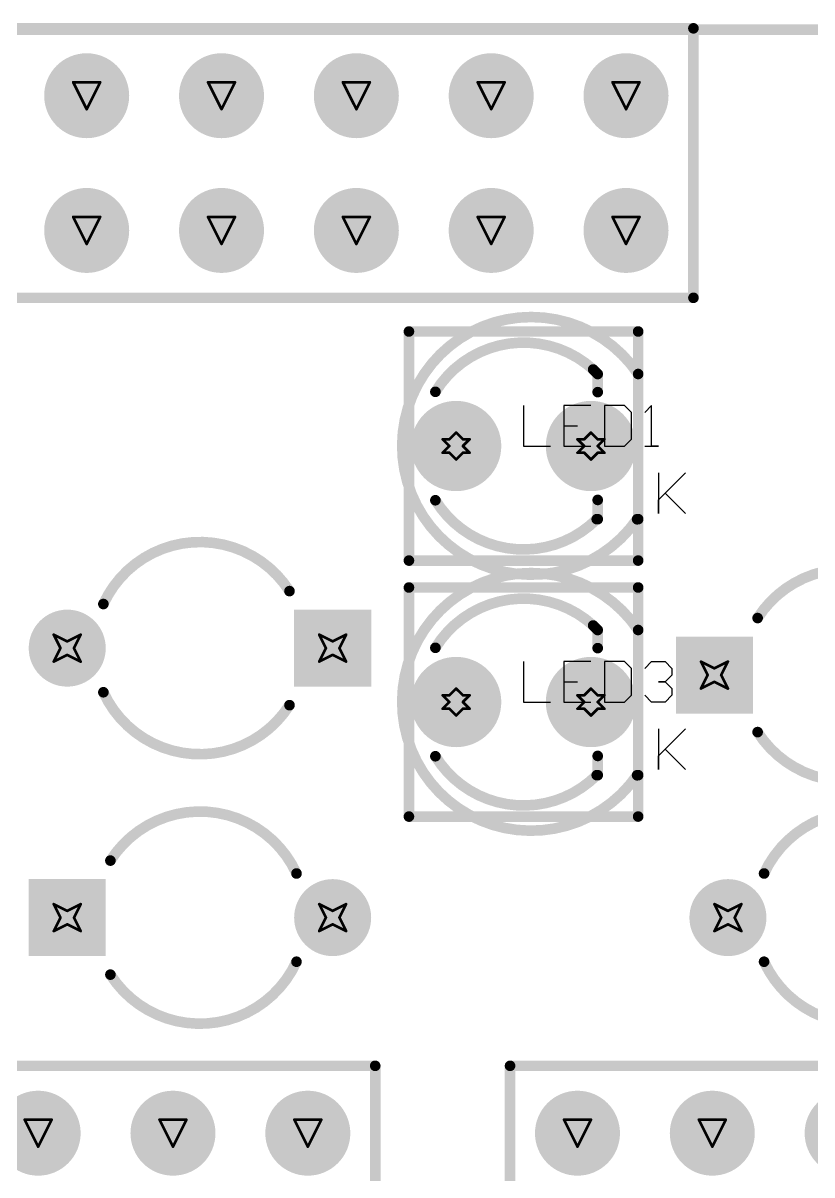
# Model space of a CAD drawing. Header units: millimetres. Extents: x 3.26 to 13.14, y 5.38 to 10.83.
# Drawn here: x 5.899 to 6.484, y 8.969 to 9.824 of the extents above; entities that cross this region are included whole.
import ezdxf

# ---------------------------------------------------------------- set-up
doc = ezdxf.new("R2010")
doc.units = ezdxf.units.MM
doc.header["$MEASUREMENT"] = 0
for name, color, linetype in [('BottomLayer', 5, 'Continuous'), ('BottomSolder', 6, 'Continuous'), ('DrillDrawing', 1, 'Continuous'), ('KeepOutLayer', 6, 'Continuous'), ('Mechanical13', 56, 'Continuous'), ('Mechanical15', 56, 'Continuous'), ('MultiLayer', 9, 'Continuous'), ('PadHoleLayer', 156, 'Continuous'), ('TopLayer', 1, 'Continuous'), ('TopOverlay', 2, 'Continuous'), ('TopSolder', 216, 'Continuous')]:
    doc.layers.add(name, color=color, linetype=linetype)

# ---------------------------------------------------------------- blocks, each defined once
blk = doc.blocks.new('HDR2X13_CEN_24')
at = {"layer": 'BottomLayer', "const_width": 0.02953}
for points in [[(0.78524, 0.1, 1), (0.81476, 0.1, 1)], [(0.88524, 0.1, 1), (0.91476, 0.1, 1)], [(0.98524, 0.1, 1), (1.01476, 0.1, 1)], [(1.08524, 0.1, 1), (1.11476, 0.1, 1)], [(1.18524, 0.1, 1), (1.21476, 0.1, 1)], [(0.78524, 0, 1), (0.81476, 0, 1)], [(0.88524, 0, 1), (0.91476, 0, 1)], [(0.98524, 0, 1), (1.01476, 0, 1)], [(1.08524, 0, 1), (1.11476, 0, 1)], [(1.18524, 0, 1), (1.21476, 0, 1)]]:
    blk.add_lwpolyline(points, format="xyb", close=True, dxfattribs=at)
at = {"layer": 'BottomSolder', "const_width": 0.03153}
for points in [[(0.78424, 0.1, 1), (0.81576, 0.1, 1)], [(0.88424, 0.1, 1), (0.91576, 0.1, 1)], [(0.98424, 0.1, 1), (1.01576, 0.1, 1)], [(1.08424, 0.1, 1), (1.11576, 0.1, 1)], [(1.18424, 0.1, 1), (1.21576, 0.1, 1)], [(0.78424, 0, 1), (0.81576, 0, 1)], [(0.88424, 0, 1), (0.91576, 0, 1)], [(0.98424, 0, 1), (1.01576, 0, 1)], [(1.08424, 0, 1), (1.11576, 0, 1)], [(1.18424, 0, 1), (1.21576, 0, 1)]]:
    blk.add_lwpolyline(points, format="xyb", close=True, dxfattribs=at)
at = {"layer": 'MultiLayer', "const_width": 0.02953}
for points in [[(0.78524, 0.1, 1), (0.81476, 0.1, 1)], [(0.88524, 0.1, 1), (0.91476, 0.1, 1)], [(0.98524, 0.1, 1), (1.01476, 0.1, 1)], [(1.08524, 0.1, 1), (1.11476, 0.1, 1)], [(1.18524, 0.1, 1), (1.21476, 0.1, 1)], [(0.78524, 0, 1), (0.81476, 0, 1)], [(0.88524, 0, 1), (0.91476, 0, 1)], [(0.98524, 0, 1), (1.01476, 0, 1)], [(1.08524, 0, 1), (1.11476, 0, 1)], [(1.18524, 0, 1), (1.21476, 0, 1)]]:
    blk.add_lwpolyline(points, format="xyb", close=True, dxfattribs=at)
at = {"layer": 'PadHoleLayer', "const_width": 0.01772}
for points in [[(0.79114, 0.1, 1), (0.80886, 0.1, 1)], [(0.89114, 0.1, 1), (0.90886, 0.1, 1)], [(0.99114, 0.1, 1), (1.00886, 0.1, 1)], [(1.09114, 0.1, 1), (1.10886, 0.1, 1)], [(1.19114, 0.1, 1), (1.20886, 0.1, 1)], [(0.79114, 0, 1), (0.80886, 0, 1)], [(0.89114, 0, 1), (0.90886, 0, 1)], [(0.99114, 0, 1), (1.00886, 0, 1)], [(1.09114, 0, 1), (1.10886, 0, 1)], [(1.19114, 0, 1), (1.20886, 0, 1)]]:
    blk.add_lwpolyline(points, format="xyb", close=True, dxfattribs=at)
at = {"layer": 'TopLayer', "const_width": 0.02953}
for points in [[(0.78524, 0.1, 1), (0.81476, 0.1, 1)], [(0.88524, 0.1, 1), (0.91476, 0.1, 1)], [(0.98524, 0.1, 1), (1.01476, 0.1, 1)], [(1.08524, 0.1, 1), (1.11476, 0.1, 1)], [(1.18524, 0.1, 1), (1.21476, 0.1, 1)], [(0.78524, 0, 1), (0.81476, 0, 1)], [(0.88524, 0, 1), (0.91476, 0, 1)], [(0.98524, 0, 1), (1.01476, 0, 1)], [(1.08524, 0, 1), (1.11476, 0, 1)], [(1.18524, 0, 1), (1.21476, 0, 1)]]:
    blk.add_lwpolyline(points, format="xyb", close=True, dxfattribs=at)
at = {"layer": 'TopOverlay', "const_width": 0.00787}
for points in [[(-0.04167, 0.15), (1.25, 0.15)], [(1.25, -0.05), (1.25, 0.15)], [(-0.04167, -0.05), (1.25, -0.05)]]:
    blk.add_lwpolyline(points, dxfattribs=at)
at = {"layer": 'TopOverlay', "const_width": 0.00394}
for points in [[(1.24803, 0.15, 1), (1.25197, 0.15, 1)], [(1.24803, 0.15, 1), (1.25197, 0.15, 1)], [(1.24803, -0.05, 1), (1.25197, -0.05, 1)], [(1.24803, -0.05, 1), (1.25197, -0.05, 1)]]:
    blk.add_lwpolyline(points, format="xyb", close=True, dxfattribs=at)
at = {"layer": 'TopSolder', "const_width": 0.03153}
for points in [[(0.78424, 0.1, 1), (0.81576, 0.1, 1)], [(0.88424, 0.1, 1), (0.91576, 0.1, 1)], [(0.98424, 0.1, 1), (1.01576, 0.1, 1)], [(1.08424, 0.1, 1), (1.11576, 0.1, 1)], [(1.18424, 0.1, 1), (1.21576, 0.1, 1)], [(0.78424, 0, 1), (0.81576, 0, 1)], [(0.88424, 0, 1), (0.91576, 0, 1)], [(0.98424, 0, 1), (1.01576, 0, 1)], [(1.08424, 0, 1), (1.11576, 0, 1)], [(1.18424, 0, 1), (1.21576, 0, 1)]]:
    blk.add_lwpolyline(points, format="xyb", close=True, dxfattribs=at)
blk = doc.blocks.new('HDR1X8_27')
at = {"layer": 'BottomLayer', "const_width": 0.02953}
for points in [[(0.48524, 0, 1), (0.51476, 0, 1)], [(0.58524, 0, 1), (0.61476, 0, 1)], [(0.68524, 0, 1), (0.71476, 0, 1)]]:
    blk.add_lwpolyline(points, format="xyb", close=True, dxfattribs=at)
at = {"layer": 'BottomSolder', "const_width": 0.03153}
for points in [[(0.48424, 0, 1), (0.51576, 0, 1)], [(0.58424, 0, 1), (0.61576, 0, 1)], [(0.68424, 0, 1), (0.71576, 0, 1)]]:
    blk.add_lwpolyline(points, format="xyb", close=True, dxfattribs=at)
at = {"layer": 'MultiLayer', "const_width": 0.02953}
for points in [[(0.48524, 0, 1), (0.51476, 0, 1)], [(0.58524, 0, 1), (0.61476, 0, 1)], [(0.68524, 0, 1), (0.71476, 0, 1)]]:
    blk.add_lwpolyline(points, format="xyb", close=True, dxfattribs=at)
at = {"layer": 'PadHoleLayer', "const_width": 0.01772}
for points in [[(0.59114, 0, 1), (0.60886, 0, 1)], [(0.69114, 0, 1), (0.70886, 0, 1)]]:
    blk.add_lwpolyline(points, format="xyb", close=True, dxfattribs=at)
at = {"layer": 'TopLayer', "const_width": 0.02953}
for points in [[(0.48524, 0, 1), (0.51476, 0, 1)], [(0.58524, 0, 1), (0.61476, 0, 1)], [(0.68524, 0, 1), (0.71476, 0, 1)]]:
    blk.add_lwpolyline(points, format="xyb", close=True, dxfattribs=at)
at = {"layer": 'TopOverlay', "const_width": 0.00787}
for points in [[(0.75, 0.05), (0.75, -0.05)], [(0.75, -0.05), (-0.05, -0.05)]]:
    blk.add_lwpolyline(points, dxfattribs=at)
at = {"layer": 'TopOverlay', "const_width": 0.00394}
blk.add_lwpolyline([(0.74803, -0.05, 1), (0.75197, -0.05, 1)], format="xyb", close=True, dxfattribs=at)
blk.add_lwpolyline([(0.74803, -0.05, 1), (0.75197, -0.05, 1)], format="xyb", close=True, dxfattribs=at)
at = {"layer": 'TopSolder', "const_width": 0.03153}
for points in [[(0.48424, 0, 1), (0.51576, 0, 1)], [(0.58424, 0, 1), (0.61576, 0, 1)], [(0.68424, 0, 1), (0.71576, 0, 1)]]:
    blk.add_lwpolyline(points, format="xyb", close=True, dxfattribs=at)
blk = doc.blocks.new('HDR1X8_29')
at = {"layer": 'BottomLayer', "const_width": 0.02953}
for points in [[(0.48524, 0, 1), (0.51476, 0, 1)], [(0.58524, 0, 1), (0.61476, 0, 1)], [(0.68524, 0, 1), (0.71476, 0, 1)]]:
    blk.add_lwpolyline(points, format="xyb", close=True, dxfattribs=at)
at = {"layer": 'BottomSolder', "const_width": 0.03153}
for points in [[(0.48424, 0, 1), (0.51576, 0, 1)], [(0.58424, 0, 1), (0.61576, 0, 1)], [(0.68424, 0, 1), (0.71576, 0, 1)]]:
    blk.add_lwpolyline(points, format="xyb", close=True, dxfattribs=at)
at = {"layer": 'MultiLayer', "const_width": 0.02953}
for points in [[(0.48524, 0, 1), (0.51476, 0, 1)], [(0.58524, 0, 1), (0.61476, 0, 1)], [(0.68524, 0, 1), (0.71476, 0, 1)]]:
    blk.add_lwpolyline(points, format="xyb", close=True, dxfattribs=at)
at = {"layer": 'PadHoleLayer', "const_width": 0.01772}
for points in [[(0.49114, 0, 1), (0.50886, 0, 1)], [(0.59114, 0, 1), (0.60886, 0, 1)], [(0.69114, 0, 1), (0.70886, 0, 1)]]:
    blk.add_lwpolyline(points, format="xyb", close=True, dxfattribs=at)
at = {"layer": 'TopLayer', "const_width": 0.02953}
for points in [[(0.48524, 0, 1), (0.51476, 0, 1)], [(0.58524, 0, 1), (0.61476, 0, 1)], [(0.68524, 0, 1), (0.71476, 0, 1)]]:
    blk.add_lwpolyline(points, format="xyb", close=True, dxfattribs=at)
at = {"layer": 'TopOverlay', "const_width": 0.00787}
for points in [[(-0.05, 0.05), (0.75, 0.05)], [(0.75, -0.05), (0.75, 0.05)]]:
    blk.add_lwpolyline(points, dxfattribs=at)
at = {"layer": 'TopOverlay', "const_width": 0.00394}
blk.add_lwpolyline([(0.74803, 0.05, 1), (0.75197, 0.05, 1)], format="xyb", close=True, dxfattribs=at)
blk.add_lwpolyline([(0.74803, 0.05, 1), (0.75197, 0.05, 1)], format="xyb", close=True, dxfattribs=at)
at = {"layer": 'TopSolder', "const_width": 0.03153}
for points in [[(0.48424, 0, 1), (0.51576, 0, 1)], [(0.58424, 0, 1), (0.61576, 0, 1)], [(0.68424, 0, 1), (0.71576, 0, 1)]]:
    blk.add_lwpolyline(points, format="xyb", close=True, dxfattribs=at)
blk = doc.blocks.new('T____3___44')
at = {"layer": 'BottomLayer', "const_width": 0.0315}
for points in [[(-0.06575, 0, 1), (-0.03425, 0, 1)], [(0.03425, 0, 1), (0.06575, 0, 1)]]:
    blk.add_lwpolyline(points, format="xyb", close=True, dxfattribs=at)
at = {"layer": 'BottomSolder', "const_width": 0.0335}
for points in [[(-0.06675, 0, 1), (-0.03325, 0, 1)], [(0.03325, 0, 1), (0.06675, 0, 1)]]:
    blk.add_lwpolyline(points, format="xyb", close=True, dxfattribs=at)
at = {"layer": 'Mechanical13', "const_width": 0.00787}
for points in [[(-0.085, -0.085), (-0.085, 0.085)], [(-0.085, 0.085), (0.085, 0.085)], [(0.085, -0.085), (0.085, 0.085)], [(-0.085, -0.085), (0.085, -0.085)]]:
    blk.add_lwpolyline(points, dxfattribs=at)
at = {"layer": 'Mechanical13', "const_width": 0.00394}
for points in [[(-0.08697, 0.085, 1), (-0.08303, 0.085, 1)], [(-0.08697, 0.085, 1), (-0.08303, 0.085, 1)], [(0.08303, 0.085, 1), (0.08697, 0.085, 1)], [(0.08303, 0.085, 1), (0.08697, 0.085, 1)], [(-0.08697, -0.085, 1), (-0.08303, -0.085, 1)], [(-0.08697, -0.085, 1), (-0.08303, -0.085, 1)], [(0.08303, -0.085, 1), (0.08697, -0.085, 1)], [(0.08303, -0.085, 1), (0.08697, -0.085, 1)]]:
    blk.add_lwpolyline(points, format="xyb", close=True, dxfattribs=at)
at = {"layer": 'Mechanical15'}
for p, q in [((0, 0.02999), (0, 0)), ((0.04998, 0.02999), (0.02999, 0.02999)), ((0.02999, 0.02999), (0.02999, 0)), ((0.05998, 0.02999), (0.05998, 0)), ((0.07498, 0.02999), (0.05998, 0.02999)), ((0.07997, 0.02499), (0.07498, 0.02999)), ((0.08997, 0.02499), (0.09497, 0.02999)), ((0.09497, 0.02999), (0.10497, 0.02999)), ((0.10497, 0.02999), (0.10996, 0.02499)), ((0.07997, 0.005), (0.07997, 0.02499)), ((0.10996, 0.01999), (0.10497, 0.015)), ((0.10996, 0.02499), (0.10996, 0.01999)), ((0.02999, 0.015), (0.03999, 0.015)), ((0.10497, 0.015), (0.09997, 0.015)), ((0.09997, 0.015), (0.10497, 0.015)), ((0.10497, 0.015), (0.10996, 0.01)), ((0.10996, 0.01), (0.10996, 0.005)), ((0, 0), (0.01999, 0)), ((0.02999, 0), (0.04998, 0)), ((0.05998, 0), (0.07498, 0)), ((0.07498, 0), (0.07997, 0.005)), ((0.09497, 0), (0.08997, 0.005)), ((0.10497, 0), (0.09497, 0)), ((0.10996, 0.005), (0.10497, 0)), ((0.1, -0.02001), (0.1, -0.05)), ((0.1, -0.04), (0.11999, -0.02001)), ((0.11999, -0.02001), (0.105, -0.035)), ((0.1, -0.05), (0.1, -0.04)), ((0.105, -0.035), (0.11999, -0.05))]:
    blk.add_line(p, q, dxfattribs=at)
at = {"layer": 'Mechanical15', "const_width": 0.00787}
blk.add_lwpolyline([(0.08423, -0.05434, -3.239871), (0.085, 0.05345)], format="xyb", dxfattribs=at)
blk.add_lwpolyline([(0.085, -0.05429), (0.085, 0.05345)], dxfattribs=at)
at = {"layer": 'Mechanical15', "const_width": 0.00394}
for points in [[(0.08303, 0.05345, 1), (0.08697, 0.05345, 1)], [(0.08303, 0.05345, 1), (0.08697, 0.05345, 1)], [(0.08226, -0.05434, 1), (0.0862, -0.05434, 1)], [(0.08303, -0.05429, 1), (0.08697, -0.05429, 1)]]:
    blk.add_lwpolyline(points, format="xyb", close=True, dxfattribs=at)
at = {"layer": 'MultiLayer', "const_width": 0.0315}
for points in [[(-0.06575, 0, 1), (-0.03425, 0, 1)], [(0.03425, 0, 1), (0.06575, 0, 1)]]:
    blk.add_lwpolyline(points, format="xyb", close=True, dxfattribs=at)
at = {"layer": 'PadHoleLayer', "const_width": 0.01969}
for points in [[(-0.05984, 0, 1), (-0.04016, 0, 1)], [(0.04016, 0, 1), (0.05984, 0, 1)]]:
    blk.add_lwpolyline(points, format="xyb", close=True, dxfattribs=at)
at = {"layer": 'TopLayer', "const_width": 0.0315}
for points in [[(-0.06575, 0, 1), (-0.03425, 0, 1)], [(0.03425, 0, 1), (0.06575, 0, 1)]]:
    blk.add_lwpolyline(points, format="xyb", close=True, dxfattribs=at)
at = {"layer": 'TopOverlay'}
for p, q in [((0.1, -0.02001), (0.1, -0.05)), ((0.1, -0.04), (0.11999, -0.02001)), ((0.11999, -0.02001), (0.105, -0.035)), ((0.1, -0.05), (0.1, -0.04)), ((0.105, -0.035), (0.11999, -0.05))]:
    blk.add_line(p, q, dxfattribs=at)
at = {"layer": 'TopOverlay', "const_width": 0.00787}
for points in [[(-0.06538, 0.04024, -0.469851), (0.05164, 0.05681)], [(0.05429, -0.05429, -0.484456), (-0.06538, -0.04024)]]:
    blk.add_lwpolyline(points, format="xyb", dxfattribs=at)
for points in [[(0.05164, 0.05681), (0.055, 0.05345)], [(0.055, 0.04), (0.055, 0.05345)], [(0.055, -0.05429), (0.055, -0.04)]]:
    blk.add_lwpolyline(points, dxfattribs=at)
at = {"layer": 'TopOverlay', "const_width": 0.00394}
for points in [[(0.04967, 0.05681, 1), (0.05361, 0.05681, 1)], [(0.04967, 0.05681, 1), (0.05361, 0.05681, 1)], [(0.05303, 0.05345, 1), (0.05697, 0.05345, 1)], [(0.05303, 0.05345, 1), (0.05697, 0.05345, 1)], [(-0.06735, 0.04024, 1), (-0.06341, 0.04024, 1)], [(0.05303, 0.04, 1), (0.05697, 0.04, 1)], [(-0.06735, -0.04024, 1), (-0.06341, -0.04024, 1)], [(0.05303, -0.04, 1), (0.05697, -0.04, 1)], [(0.05232, -0.05429, 1), (0.05625, -0.05429, 1)], [(0.05303, -0.05429, 1), (0.05697, -0.05429, 1)]]:
    blk.add_lwpolyline(points, format="xyb", close=True, dxfattribs=at)
at = {"layer": 'TopSolder', "const_width": 0.0335}
for points in [[(-0.06675, 0, 1), (-0.03325, 0, 1)], [(0.03325, 0, 1), (0.06675, 0, 1)]]:
    blk.add_lwpolyline(points, format="xyb", close=True, dxfattribs=at)
blk = doc.blocks.new('T____3___46')
at = {"layer": 'BottomLayer', "const_width": 0.0315}
for points in [[(-0.06575, 0, 1), (-0.03425, 0, 1)], [(0.03425, 0, 1), (0.06575, 0, 1)]]:
    blk.add_lwpolyline(points, format="xyb", close=True, dxfattribs=at)
at = {"layer": 'BottomSolder', "const_width": 0.0335}
for points in [[(-0.06675, 0, 1), (-0.03325, 0, 1)], [(0.03325, 0, 1), (0.06675, 0, 1)]]:
    blk.add_lwpolyline(points, format="xyb", close=True, dxfattribs=at)
at = {"layer": 'Mechanical13', "const_width": 0.00787}
for points in [[(-0.085, -0.085), (-0.085, 0.085)], [(-0.085, 0.085), (0.085, 0.085)], [(0.085, -0.085), (0.085, 0.085)], [(-0.085, -0.085), (0.085, -0.085)]]:
    blk.add_lwpolyline(points, dxfattribs=at)
at = {"layer": 'Mechanical13', "const_width": 0.00394}
for points in [[(-0.08697, 0.085, 1), (-0.08303, 0.085, 1)], [(-0.08697, 0.085, 1), (-0.08303, 0.085, 1)], [(0.08303, 0.085, 1), (0.08697, 0.085, 1)], [(0.08303, 0.085, 1), (0.08697, 0.085, 1)], [(-0.08697, -0.085, 1), (-0.08303, -0.085, 1)], [(-0.08697, -0.085, 1), (-0.08303, -0.085, 1)], [(0.08303, -0.085, 1), (0.08697, -0.085, 1)], [(0.08303, -0.085, 1), (0.08697, -0.085, 1)]]:
    blk.add_lwpolyline(points, format="xyb", close=True, dxfattribs=at)
at = {"layer": 'Mechanical15'}
for p, q in [((0, 0.02999), (0, 0)), ((0.04998, 0.02999), (0.02999, 0.02999)), ((0.02999, 0.02999), (0.02999, 0)), ((0.05998, 0.02999), (0.05998, 0)), ((0.07498, 0.02999), (0.05998, 0.02999)), ((0.07997, 0.02499), (0.07498, 0.02999)), ((0.09497, 0.02999), (0.08997, 0.02499)), ((0.09497, 0), (0.09497, 0.02999)), ((0.07997, 0.005), (0.07997, 0.02499)), ((0.02999, 0.015), (0.03999, 0.015)), ((0, 0), (0.01999, 0)), ((0.02999, 0), (0.04998, 0)), ((0.05998, 0), (0.07498, 0)), ((0.07498, 0), (0.07997, 0.005)), ((0.08997, 0), (0.09997, 0)), ((0.09997, 0), (0.09497, 0)), ((0.1, -0.02001), (0.1, -0.05)), ((0.1, -0.04), (0.11999, -0.02001)), ((0.11999, -0.02001), (0.105, -0.035)), ((0.1, -0.05), (0.1, -0.04)), ((0.105, -0.035), (0.11999, -0.05))]:
    blk.add_line(p, q, dxfattribs=at)
at = {"layer": 'Mechanical15', "const_width": 0.00787}
blk.add_lwpolyline([(0.08423, -0.05434, -3.239871), (0.085, 0.05345)], format="xyb", dxfattribs=at)
blk.add_lwpolyline([(0.085, -0.05429), (0.085, 0.05345)], dxfattribs=at)
at = {"layer": 'Mechanical15', "const_width": 0.00394}
for points in [[(0.08303, 0.05345, 1), (0.08697, 0.05345, 1)], [(0.08303, 0.05345, 1), (0.08697, 0.05345, 1)], [(0.08226, -0.05434, 1), (0.0862, -0.05434, 1)], [(0.08303, -0.05429, 1), (0.08697, -0.05429, 1)]]:
    blk.add_lwpolyline(points, format="xyb", close=True, dxfattribs=at)
at = {"layer": 'MultiLayer', "const_width": 0.0315}
for points in [[(-0.06575, 0, 1), (-0.03425, 0, 1)], [(0.03425, 0, 1), (0.06575, 0, 1)]]:
    blk.add_lwpolyline(points, format="xyb", close=True, dxfattribs=at)
at = {"layer": 'PadHoleLayer', "const_width": 0.01969}
for points in [[(-0.05984, 0, 1), (-0.04016, 0, 1)], [(0.04016, 0, 1), (0.05984, 0, 1)]]:
    blk.add_lwpolyline(points, format="xyb", close=True, dxfattribs=at)
at = {"layer": 'TopLayer', "const_width": 0.0315}
for points in [[(-0.06575, 0, 1), (-0.03425, 0, 1)], [(0.03425, 0, 1), (0.06575, 0, 1)]]:
    blk.add_lwpolyline(points, format="xyb", close=True, dxfattribs=at)
at = {"layer": 'TopOverlay'}
for p, q in [((0.1, -0.02001), (0.1, -0.05)), ((0.1, -0.04), (0.11999, -0.02001)), ((0.11999, -0.02001), (0.105, -0.035)), ((0.1, -0.05), (0.1, -0.04)), ((0.105, -0.035), (0.11999, -0.05))]:
    blk.add_line(p, q, dxfattribs=at)
at = {"layer": 'TopOverlay', "const_width": 0.00787}
for points in [[(-0.06538, 0.04024, -0.469851), (0.05164, 0.05681)], [(0.05429, -0.05429, -0.484456), (-0.06538, -0.04024)]]:
    blk.add_lwpolyline(points, format="xyb", dxfattribs=at)
for points in [[(0.05164, 0.05681), (0.055, 0.05345)], [(0.055, 0.04), (0.055, 0.05345)], [(0.055, -0.05429), (0.055, -0.04)]]:
    blk.add_lwpolyline(points, dxfattribs=at)
at = {"layer": 'TopOverlay', "const_width": 0.00394}
for points in [[(0.04967, 0.05681, 1), (0.05361, 0.05681, 1)], [(0.04967, 0.05681, 1), (0.05361, 0.05681, 1)], [(0.05303, 0.05345, 1), (0.05697, 0.05345, 1)], [(0.05303, 0.05345, 1), (0.05697, 0.05345, 1)], [(-0.06735, 0.04024, 1), (-0.06341, 0.04024, 1)], [(0.05303, 0.04, 1), (0.05697, 0.04, 1)], [(-0.06735, -0.04024, 1), (-0.06341, -0.04024, 1)], [(0.05303, -0.04, 1), (0.05697, -0.04, 1)], [(0.05232, -0.05429, 1), (0.05625, -0.05429, 1)], [(0.05303, -0.05429, 1), (0.05697, -0.05429, 1)]]:
    blk.add_lwpolyline(points, format="xyb", close=True, dxfattribs=at)
at = {"layer": 'TopSolder', "const_width": 0.0335}
for points in [[(-0.06675, 0, 1), (-0.03325, 0, 1)], [(0.03325, 0, 1), (0.06675, 0, 1)]]:
    blk.add_lwpolyline(points, format="xyb", close=True, dxfattribs=at)
blk = doc.blocks.new('CAPR5_4X5_58')
at = {"layer": 'BottomLayer', "const_width": 0.02657}
blk.add_lwpolyline([(0.08514, 0, 1), (0.11171, 0, 1)], format="xyb", close=True, dxfattribs=at)
at = {"layer": 'BottomLayer'}
blk.add_solid([(-0.125, -0.02657), (-0.07185, -0.02657), (-0.125, 0.02658), (-0.07185, 0.02658)], dxfattribs=at)
at = {"layer": 'BottomSolder', "const_width": 0.02857}
blk.add_lwpolyline([(0.08414, 0, 1), (0.11271, 0, 1)], format="xyb", close=True, dxfattribs=at)
at = {"layer": 'BottomSolder'}
blk.add_solid([(-0.127, -0.02857), (-0.06985, -0.02857), (-0.127, 0.02857), (-0.06985, 0.02857)], dxfattribs=at)
at = {"layer": 'MultiLayer', "const_width": 0.02657}
blk.add_lwpolyline([(0.08514, 0, 1), (0.11171, 0, 1)], format="xyb", close=True, dxfattribs=at)
at = {"layer": 'MultiLayer'}
blk.add_solid([(-0.125, -0.02657), (-0.07185, -0.02657), (-0.125, 0.02658), (-0.07185, 0.02658)], dxfattribs=at)
at = {"layer": 'PadHoleLayer', "const_width": 0.01575}
for points in [[(-0.1063, 0, 1), (-0.09055, 0, 1)], [(0.09055, 0, 1), (0.1063, 0, 1)]]:
    blk.add_lwpolyline(points, format="xyb", close=True, dxfattribs=at)
at = {"layer": 'TopLayer', "const_width": 0.02657}
blk.add_lwpolyline([(0.08514, 0, 1), (0.11171, 0, 1)], format="xyb", close=True, dxfattribs=at)
at = {"layer": 'TopLayer'}
blk.add_solid([(-0.125, -0.02657), (-0.07185, -0.02657), (-0.125, 0.02658), (-0.07185, 0.02658)], dxfattribs=at)
at = {"layer": 'TopOverlay', "const_width": 0.00787}
for points in [[(-0.0664, 0.04232, -0.59443), (0.07161, 0.03274)], [(0.07161, -0.03274, -0.59443), (-0.0664, -0.04232)]]:
    blk.add_lwpolyline(points, format="xyb", dxfattribs=at)
at = {"layer": 'TopOverlay', "const_width": 0.00394}
for points in [[(-0.06837, 0.04232, 1), (-0.06443, 0.04232, 1)], [(0.06964, 0.03274, 1), (0.07358, 0.03274, 1)], [(0.06964, -0.03274, 1), (0.07358, -0.03274, 1)], [(-0.06837, -0.04232, 1), (-0.06443, -0.04232, 1)]]:
    blk.add_lwpolyline(points, format="xyb", close=True, dxfattribs=at)
at = {"layer": 'TopSolder', "const_width": 0.02857}
blk.add_lwpolyline([(0.08414, 0, 1), (0.11271, 0, 1)], format="xyb", close=True, dxfattribs=at)
at = {"layer": 'TopSolder'}
blk.add_solid([(-0.127, -0.02857), (-0.06985, -0.02857), (-0.127, 0.02857), (-0.06985, 0.02857)], dxfattribs=at)
blk = doc.blocks.new('CAPR5_4X5_59')
at = {"layer": 'BottomLayer', "const_width": 0.02657}
blk.add_lwpolyline([(0.08514, 0, 1), (0.11171, 0, 1)], format="xyb", close=True, dxfattribs=at)
at = {"layer": 'BottomLayer'}
blk.add_solid([(-0.125, -0.02657), (-0.07185, -0.02657), (-0.125, 0.02658), (-0.07185, 0.02658)], dxfattribs=at)
at = {"layer": 'BottomSolder', "const_width": 0.02857}
blk.add_lwpolyline([(0.08414, 0, 1), (0.11271, 0, 1)], format="xyb", close=True, dxfattribs=at)
at = {"layer": 'BottomSolder'}
blk.add_solid([(-0.127, -0.02857), (-0.06985, -0.02857), (-0.127, 0.02857), (-0.06985, 0.02857)], dxfattribs=at)
at = {"layer": 'MultiLayer', "const_width": 0.02657}
blk.add_lwpolyline([(0.08514, 0, 1), (0.11171, 0, 1)], format="xyb", close=True, dxfattribs=at)
at = {"layer": 'MultiLayer'}
blk.add_solid([(-0.125, -0.02657), (-0.07185, -0.02657), (-0.125, 0.02658), (-0.07185, 0.02658)], dxfattribs=at)
at = {"layer": 'PadHoleLayer', "const_width": 0.01575}
for points in [[(-0.1063, 0, 1), (-0.09055, 0, 1)], [(0.09055, 0, 1), (0.1063, 0, 1)]]:
    blk.add_lwpolyline(points, format="xyb", close=True, dxfattribs=at)
at = {"layer": 'TopLayer', "const_width": 0.02657}
blk.add_lwpolyline([(0.08514, 0, 1), (0.11171, 0, 1)], format="xyb", close=True, dxfattribs=at)
at = {"layer": 'TopLayer'}
blk.add_solid([(-0.125, -0.02657), (-0.07185, -0.02657), (-0.125, 0.02658), (-0.07185, 0.02658)], dxfattribs=at)
at = {"layer": 'TopOverlay', "const_width": 0.00787}
for points in [[(-0.0664, 0.04232, -0.59443), (0.07161, 0.03274)], [(0.07161, -0.03274, -0.59443), (-0.0664, -0.04232)]]:
    blk.add_lwpolyline(points, format="xyb", dxfattribs=at)
at = {"layer": 'TopOverlay', "const_width": 0.00394}
for points in [[(-0.06837, 0.04232, 1), (-0.06443, 0.04232, 1)], [(0.06964, 0.03274, 1), (0.07358, 0.03274, 1)], [(0.06964, -0.03274, 1), (0.07358, -0.03274, 1)], [(-0.06837, -0.04232, 1), (-0.06443, -0.04232, 1)]]:
    blk.add_lwpolyline(points, format="xyb", close=True, dxfattribs=at)
at = {"layer": 'TopSolder', "const_width": 0.02857}
blk.add_lwpolyline([(0.08414, 0, 1), (0.11271, 0, 1)], format="xyb", close=True, dxfattribs=at)
at = {"layer": 'TopSolder'}
blk.add_solid([(-0.127, -0.02857), (-0.06985, -0.02857), (-0.127, 0.02857), (-0.06985, 0.02857)], dxfattribs=at)
blk = doc.blocks.new('CAPR5_4X5_61')
at = {"layer": 'BottomLayer', "const_width": 0.02657}
blk.add_lwpolyline([(0.08514, 0, 1), (0.11171, 0, 1)], format="xyb", close=True, dxfattribs=at)
at = {"layer": 'BottomLayer'}
blk.add_solid([(-0.125, -0.02657), (-0.07185, -0.02657), (-0.125, 0.02658), (-0.07185, 0.02658)], dxfattribs=at)
at = {"layer": 'BottomSolder', "const_width": 0.02857}
blk.add_lwpolyline([(0.08414, 0, 1), (0.11271, 0, 1)], format="xyb", close=True, dxfattribs=at)
at = {"layer": 'BottomSolder'}
blk.add_solid([(-0.127, -0.02857), (-0.06985, -0.02857), (-0.127, 0.02857), (-0.06985, 0.02857)], dxfattribs=at)
at = {"layer": 'MultiLayer', "const_width": 0.02657}
blk.add_lwpolyline([(0.08514, 0, 1), (0.11171, 0, 1)], format="xyb", close=True, dxfattribs=at)
at = {"layer": 'MultiLayer'}
blk.add_solid([(-0.125, -0.02657), (-0.07185, -0.02657), (-0.125, 0.02658), (-0.07185, 0.02658)], dxfattribs=at)
at = {"layer": 'PadHoleLayer', "const_width": 0.01575}
for points in [[(-0.1063, 0, 1), (-0.09055, 0, 1)], [(0.09055, 0, 1), (0.1063, 0, 1)]]:
    blk.add_lwpolyline(points, format="xyb", close=True, dxfattribs=at)
at = {"layer": 'TopLayer', "const_width": 0.02657}
blk.add_lwpolyline([(0.08514, 0, 1), (0.11171, 0, 1)], format="xyb", close=True, dxfattribs=at)
at = {"layer": 'TopLayer'}
blk.add_solid([(-0.125, -0.02657), (-0.07185, -0.02657), (-0.125, 0.02658), (-0.07185, 0.02658)], dxfattribs=at)
at = {"layer": 'TopOverlay', "const_width": 0.00787}
for points in [[(-0.0664, 0.04232, -0.59443), (0.07161, 0.03274)], [(0.07161, -0.03274, -0.59443), (-0.0664, -0.04232)]]:
    blk.add_lwpolyline(points, format="xyb", dxfattribs=at)
at = {"layer": 'TopOverlay', "const_width": 0.00394}
for points in [[(-0.06837, 0.04232, 1), (-0.06443, 0.04232, 1)], [(0.06964, 0.03274, 1), (0.07358, 0.03274, 1)], [(0.06964, -0.03274, 1), (0.07358, -0.03274, 1)], [(-0.06837, -0.04232, 1), (-0.06443, -0.04232, 1)]]:
    blk.add_lwpolyline(points, format="xyb", close=True, dxfattribs=at)
at = {"layer": 'TopSolder', "const_width": 0.02857}
blk.add_lwpolyline([(0.08414, 0, 1), (0.11271, 0, 1)], format="xyb", close=True, dxfattribs=at)
at = {"layer": 'TopSolder'}
blk.add_solid([(-0.127, -0.02857), (-0.06985, -0.02857), (-0.127, 0.02857), (-0.06985, 0.02857)], dxfattribs=at)
blk = doc.blocks.new('CAPR5_4X5_64')
at = {"layer": 'BottomLayer', "const_width": 0.02657}
blk.add_lwpolyline([(0.08514, 0, 1), (0.11171, 0, 1)], format="xyb", close=True, dxfattribs=at)
at = {"layer": 'BottomLayer'}
blk.add_solid([(-0.125, -0.02657), (-0.07185, -0.02657), (-0.125, 0.02658), (-0.07185, 0.02658)], dxfattribs=at)
at = {"layer": 'BottomSolder', "const_width": 0.02857}
blk.add_lwpolyline([(0.08414, 0, 1), (0.11271, 0, 1)], format="xyb", close=True, dxfattribs=at)
at = {"layer": 'BottomSolder'}
blk.add_solid([(-0.127, -0.02857), (-0.06985, -0.02857), (-0.127, 0.02857), (-0.06985, 0.02857)], dxfattribs=at)
at = {"layer": 'MultiLayer', "const_width": 0.02657}
blk.add_lwpolyline([(0.08514, 0, 1), (0.11171, 0, 1)], format="xyb", close=True, dxfattribs=at)
at = {"layer": 'MultiLayer'}
blk.add_solid([(-0.125, -0.02657), (-0.07185, -0.02657), (-0.125, 0.02658), (-0.07185, 0.02658)], dxfattribs=at)
at = {"layer": 'PadHoleLayer', "const_width": 0.01575}
for points in [[(-0.1063, 0, 1), (-0.09055, 0, 1)], [(0.09055, 0, 1), (0.1063, 0, 1)]]:
    blk.add_lwpolyline(points, format="xyb", close=True, dxfattribs=at)
at = {"layer": 'TopLayer', "const_width": 0.02657}
blk.add_lwpolyline([(0.08514, 0, 1), (0.11171, 0, 1)], format="xyb", close=True, dxfattribs=at)
at = {"layer": 'TopLayer'}
blk.add_solid([(-0.125, -0.02657), (-0.07185, -0.02657), (-0.125, 0.02658), (-0.07185, 0.02658)], dxfattribs=at)
at = {"layer": 'TopOverlay', "const_width": 0.00787}
for points in [[(-0.0664, 0.04232, -0.59443), (0.07161, 0.03274)], [(0.07161, -0.03274, -0.59443), (-0.0664, -0.04232)]]:
    blk.add_lwpolyline(points, format="xyb", dxfattribs=at)
at = {"layer": 'TopOverlay', "const_width": 0.00394}
for points in [[(-0.06837, 0.04232, 1), (-0.06443, 0.04232, 1)], [(0.06964, 0.03274, 1), (0.07358, 0.03274, 1)], [(0.06964, -0.03274, 1), (0.07358, -0.03274, 1)], [(-0.06837, -0.04232, 1), (-0.06443, -0.04232, 1)]]:
    blk.add_lwpolyline(points, format="xyb", close=True, dxfattribs=at)
at = {"layer": 'TopSolder', "const_width": 0.02857}
blk.add_lwpolyline([(0.08414, 0, 1), (0.11271, 0, 1)], format="xyb", close=True, dxfattribs=at)
at = {"layer": 'TopSolder'}
blk.add_solid([(-0.127, -0.02857), (-0.06985, -0.02857), (-0.127, 0.02857), (-0.06985, 0.02857)], dxfattribs=at)

msp = doc.modelspace()

# ---------------------------------------------------------------- linework, layer by layer
at = {"layer": 'DrillDrawing', "const_width": 0.002}
for points in [[(5.936, 9.78), (5.956, 9.78)], [(5.936, 9.78), (5.946, 9.76)], [(5.946, 9.76), (5.956, 9.78)], [(6.036, 9.78), (6.056, 9.78)], [(6.036, 9.78), (6.046, 9.76)], [(6.046, 9.76), (6.056, 9.78)], [(6.136, 9.78), (6.156, 9.78)], [(6.136, 9.78), (6.146, 9.76)], [(6.146, 9.76), (6.156, 9.78)], [(6.236, 9.78), (6.256, 9.78)], [(6.236, 9.78), (6.246, 9.76)], [(6.246, 9.76), (6.256, 9.78)], [(6.336, 9.78), (6.356, 9.78)], [(6.336, 9.78), (6.346, 9.76)], [(6.346, 9.76), (6.356, 9.78)], [(5.936, 9.68), (5.956, 9.68)], [(5.936, 9.68), (5.946, 9.66)], [(5.946, 9.66), (5.956, 9.68)], [(6.036, 9.68), (6.056, 9.68)], [(6.036, 9.68), (6.046, 9.66)], [(6.046, 9.66), (6.056, 9.68)], [(6.136, 9.68), (6.156, 9.68)], [(6.136, 9.68), (6.146, 9.66)], [(6.146, 9.66), (6.156, 9.68)], [(6.236, 9.68), (6.256, 9.68)], [(6.236, 9.68), (6.246, 9.66)], [(6.246, 9.66), (6.256, 9.68)], [(6.336, 9.68), (6.356, 9.68)], [(6.336, 9.68), (6.346, 9.66)], [(6.346, 9.66), (6.356, 9.68)], [(6.21, 9.515), (6.215, 9.51)], [(6.21, 9.515), (6.215, 9.515)], [(6.215, 9.515), (6.22, 9.52)], [(6.22, 9.52), (6.225, 9.515)], [(6.225, 9.515), (6.23, 9.515)], [(6.225, 9.51), (6.23, 9.515)], [(6.31, 9.515), (6.315, 9.51)], [(6.31, 9.515), (6.315, 9.515)], [(6.315, 9.515), (6.32, 9.52)], [(6.32, 9.52), (6.325, 9.515)], [(6.325, 9.515), (6.33, 9.515)], [(6.325, 9.51), (6.33, 9.515)], [(6.21, 9.505), (6.215, 9.51)], [(6.225, 9.51), (6.23, 9.505)], [(6.31, 9.505), (6.315, 9.51)], [(6.325, 9.51), (6.33, 9.505)], [(6.21, 9.505), (6.215, 9.505)], [(6.215, 9.505), (6.22, 9.5)], [(6.22, 9.5), (6.225, 9.505)], [(6.225, 9.505), (6.23, 9.505)], [(6.31, 9.505), (6.315, 9.505)], [(6.315, 9.505), (6.32, 9.5)], [(6.32, 9.5), (6.325, 9.505)], [(6.325, 9.505), (6.33, 9.505)], [(5.92157, 9.37), (5.93157, 9.365)], [(5.92157, 9.37), (5.92657, 9.36)], [(5.93157, 9.365), (5.94157, 9.37)], [(5.93657, 9.36), (5.94157, 9.37)], [(6.11843, 9.37), (6.12843, 9.365)], [(6.11843, 9.37), (6.12343, 9.36)], [(6.12843, 9.365), (6.13843, 9.37)], [(6.13343, 9.36), (6.13843, 9.37)], [(5.92157, 9.35), (5.92657, 9.36)], [(5.92157, 9.35), (5.93157, 9.355)], [(5.93157, 9.355), (5.94157, 9.35)], [(5.93657, 9.36), (5.94157, 9.35)], [(6.11843, 9.35), (6.12343, 9.36)], [(6.11843, 9.35), (6.12843, 9.355)], [(6.12843, 9.355), (6.13843, 9.35)], [(6.13343, 9.36), (6.13843, 9.35)], [(6.40157, 9.35), (6.41157, 9.345)], [(6.40157, 9.35), (6.40657, 9.34)], [(6.41157, 9.345), (6.42157, 9.35)], [(6.41657, 9.34), (6.42157, 9.35)], [(6.40157, 9.33), (6.40657, 9.34)], [(6.40157, 9.33), (6.41157, 9.335)], [(6.41157, 9.335), (6.42157, 9.33)], [(6.41657, 9.34), (6.42157, 9.33)], [(6.215, 9.325), (6.22, 9.33)], [(6.22, 9.33), (6.225, 9.325)], [(6.315, 9.325), (6.32, 9.33)], [(6.32, 9.33), (6.325, 9.325)], [(6.21, 9.325), (6.215, 9.32)], [(6.21, 9.325), (6.215, 9.325)], [(6.21, 9.315), (6.215, 9.32)], [(6.225, 9.325), (6.23, 9.325)], [(6.225, 9.32), (6.23, 9.325)], [(6.225, 9.32), (6.23, 9.315)], [(6.31, 9.325), (6.315, 9.32)], [(6.31, 9.325), (6.315, 9.325)], [(6.31, 9.315), (6.315, 9.32)], [(6.325, 9.325), (6.33, 9.325)], [(6.325, 9.32), (6.33, 9.325)], [(6.325, 9.32), (6.33, 9.315)], [(6.21, 9.315), (6.215, 9.315)], [(6.215, 9.315), (6.22, 9.31)], [(6.22, 9.31), (6.225, 9.315)], [(6.225, 9.315), (6.23, 9.315)], [(6.31, 9.315), (6.315, 9.315)], [(6.315, 9.315), (6.32, 9.31)], [(6.32, 9.31), (6.325, 9.315)], [(6.325, 9.315), (6.33, 9.315)], [(5.92157, 9.17), (5.93157, 9.165)], [(5.92157, 9.17), (5.92657, 9.16)], [(5.93157, 9.165), (5.94157, 9.17)], [(5.93657, 9.16), (5.94157, 9.17)], [(6.11843, 9.17), (6.12843, 9.165)], [(6.11843, 9.17), (6.12343, 9.16)], [(6.12843, 9.165), (6.13843, 9.17)], [(6.13343, 9.16), (6.13843, 9.17)], [(6.41157, 9.17), (6.42157, 9.165)], [(6.41157, 9.17), (6.41657, 9.16)], [(6.42157, 9.165), (6.43157, 9.17)], [(6.42657, 9.16), (6.43157, 9.17)], [(5.92157, 9.15), (5.92657, 9.16)], [(5.93657, 9.16), (5.94157, 9.15)], [(6.11843, 9.15), (6.12343, 9.16)], [(6.13343, 9.16), (6.13843, 9.15)], [(6.41157, 9.15), (6.41657, 9.16)], [(6.42657, 9.16), (6.43157, 9.15)], [(5.92157, 9.15), (5.93157, 9.155)], [(5.93157, 9.155), (5.94157, 9.15)], [(6.11843, 9.15), (6.12843, 9.155)], [(6.12843, 9.155), (6.13843, 9.15)], [(6.41157, 9.15), (6.42157, 9.155)], [(6.42157, 9.155), (6.43157, 9.15)], [(5.9, 9.01), (5.92, 9.01)], [(5.9, 9.01), (5.91, 8.99)], [(5.91, 8.99), (5.92, 9.01)], [(6, 9.01), (6.02, 9.01)], [(6, 9.01), (6.01, 8.99)], [(6.01, 8.99), (6.02, 9.01)], [(6.1, 9.01), (6.12, 9.01)], [(6.1, 9.01), (6.11, 8.99)], [(6.11, 8.99), (6.12, 9.01)], [(6.3, 9.01), (6.32, 9.01)], [(6.3, 9.01), (6.31, 8.99)], [(6.31, 8.99), (6.32, 9.01)], [(6.4, 9.01), (6.42, 9.01)], [(6.4, 9.01), (6.41, 8.99)], [(6.41, 8.99), (6.42, 9.01)]]:
    msp.add_lwpolyline(points, dxfattribs=at)
at = {"layer": 'DrillDrawing', "const_width": 0.001}
for points in [[(5.9355, 9.78, 1), (5.9365, 9.78, 1)], [(5.9355, 9.78, 1), (5.9365, 9.78, 1)], [(5.9555, 9.78, 1), (5.9565, 9.78, 1)], [(5.9555, 9.78, 1), (5.9565, 9.78, 1)], [(6.0355, 9.78, 1), (6.0365, 9.78, 1)], [(6.0355, 9.78, 1), (6.0365, 9.78, 1)], [(6.0555, 9.78, 1), (6.0565, 9.78, 1)], [(6.0555, 9.78, 1), (6.0565, 9.78, 1)], [(6.1355, 9.78, 1), (6.1365, 9.78, 1)], [(6.1355, 9.78, 1), (6.1365, 9.78, 1)], [(6.1555, 9.78, 1), (6.1565, 9.78, 1)], [(6.1555, 9.78, 1), (6.1565, 9.78, 1)], [(6.2355, 9.78, 1), (6.2365, 9.78, 1)], [(6.2355, 9.78, 1), (6.2365, 9.78, 1)], [(6.2555, 9.78, 1), (6.2565, 9.78, 1)], [(6.2555, 9.78, 1), (6.2565, 9.78, 1)], [(6.3355, 9.78, 1), (6.3365, 9.78, 1)], [(6.3355, 9.78, 1), (6.3365, 9.78, 1)], [(6.3555, 9.78, 1), (6.3565, 9.78, 1)], [(6.3555, 9.78, 1), (6.3565, 9.78, 1)], [(5.9455, 9.76, 1), (5.9465, 9.76, 1)], [(5.9455, 9.76, 1), (5.9465, 9.76, 1)], [(6.0455, 9.76, 1), (6.0465, 9.76, 1)], [(6.0455, 9.76, 1), (6.0465, 9.76, 1)], [(6.1455, 9.76, 1), (6.1465, 9.76, 1)], [(6.1455, 9.76, 1), (6.1465, 9.76, 1)], [(6.2455, 9.76, 1), (6.2465, 9.76, 1)], [(6.2455, 9.76, 1), (6.2465, 9.76, 1)], [(6.3455, 9.76, 1), (6.3465, 9.76, 1)], [(6.3455, 9.76, 1), (6.3465, 9.76, 1)], [(5.9355, 9.68, 1), (5.9365, 9.68, 1)], [(5.9355, 9.68, 1), (5.9365, 9.68, 1)], [(5.9555, 9.68, 1), (5.9565, 9.68, 1)], [(5.9555, 9.68, 1), (5.9565, 9.68, 1)], [(6.0355, 9.68, 1), (6.0365, 9.68, 1)], [(6.0355, 9.68, 1), (6.0365, 9.68, 1)], [(6.0555, 9.68, 1), (6.0565, 9.68, 1)], [(6.0555, 9.68, 1), (6.0565, 9.68, 1)], [(6.1355, 9.68, 1), (6.1365, 9.68, 1)], [(6.1355, 9.68, 1), (6.1365, 9.68, 1)], [(6.1555, 9.68, 1), (6.1565, 9.68, 1)], [(6.1555, 9.68, 1), (6.1565, 9.68, 1)], [(6.2355, 9.68, 1), (6.2365, 9.68, 1)], [(6.2355, 9.68, 1), (6.2365, 9.68, 1)], [(6.2555, 9.68, 1), (6.2565, 9.68, 1)], [(6.2555, 9.68, 1), (6.2565, 9.68, 1)], [(6.3355, 9.68, 1), (6.3365, 9.68, 1)], [(6.3355, 9.68, 1), (6.3365, 9.68, 1)], [(6.3555, 9.68, 1), (6.3565, 9.68, 1)], [(6.3555, 9.68, 1), (6.3565, 9.68, 1)], [(5.9455, 9.66, 1), (5.9465, 9.66, 1)], [(5.9455, 9.66, 1), (5.9465, 9.66, 1)], [(6.0455, 9.66, 1), (6.0465, 9.66, 1)], [(6.0455, 9.66, 1), (6.0465, 9.66, 1)], [(6.1455, 9.66, 1), (6.1465, 9.66, 1)], [(6.1455, 9.66, 1), (6.1465, 9.66, 1)], [(6.2455, 9.66, 1), (6.2465, 9.66, 1)], [(6.2455, 9.66, 1), (6.2465, 9.66, 1)], [(6.3455, 9.66, 1), (6.3465, 9.66, 1)], [(6.3455, 9.66, 1), (6.3465, 9.66, 1)], [(6.2095, 9.515, 1), (6.2105, 9.515, 1)], [(6.2095, 9.515, 1), (6.2105, 9.515, 1)], [(6.2145, 9.515, 1), (6.2155, 9.515, 1)], [(6.2145, 9.515, 1), (6.2155, 9.515, 1)], [(6.2195, 9.52, 1), (6.2205, 9.52, 1)], [(6.2195, 9.52, 1), (6.2205, 9.52, 1)], [(6.2245, 9.515, 1), (6.2255, 9.515, 1)], [(6.2245, 9.515, 1), (6.2255, 9.515, 1)], [(6.2295, 9.515, 1), (6.2305, 9.515, 1)], [(6.2295, 9.515, 1), (6.2305, 9.515, 1)], [(6.3095, 9.515, 1), (6.3105, 9.515, 1)], [(6.3095, 9.515, 1), (6.3105, 9.515, 1)], [(6.3145, 9.515, 1), (6.3155, 9.515, 1)], [(6.3145, 9.515, 1), (6.3155, 9.515, 1)], [(6.3195, 9.52, 1), (6.3205, 9.52, 1)], [(6.3195, 9.52, 1), (6.3205, 9.52, 1)], [(6.3245, 9.515, 1), (6.3255, 9.515, 1)], [(6.3245, 9.515, 1), (6.3255, 9.515, 1)], [(6.3295, 9.515, 1), (6.3305, 9.515, 1)], [(6.3295, 9.515, 1), (6.3305, 9.515, 1)], [(6.2145, 9.51, 1), (6.2155, 9.51, 1)], [(6.2145, 9.51, 1), (6.2155, 9.51, 1)], [(6.2245, 9.51, 1), (6.2255, 9.51, 1)], [(6.2245, 9.51, 1), (6.2255, 9.51, 1)], [(6.3145, 9.51, 1), (6.3155, 9.51, 1)], [(6.3145, 9.51, 1), (6.3155, 9.51, 1)], [(6.3245, 9.51, 1), (6.3255, 9.51, 1)], [(6.3245, 9.51, 1), (6.3255, 9.51, 1)], [(6.2095, 9.505, 1), (6.2105, 9.505, 1)], [(6.2095, 9.505, 1), (6.2105, 9.505, 1)], [(6.2145, 9.505, 1), (6.2155, 9.505, 1)], [(6.2145, 9.505, 1), (6.2155, 9.505, 1)], [(6.2195, 9.5, 1), (6.2205, 9.5, 1)], [(6.2195, 9.5, 1), (6.2205, 9.5, 1)], [(6.2245, 9.505, 1), (6.2255, 9.505, 1)], [(6.2245, 9.505, 1), (6.2255, 9.505, 1)], [(6.2295, 9.505, 1), (6.2305, 9.505, 1)], [(6.2295, 9.505, 1), (6.2305, 9.505, 1)], [(6.3095, 9.505, 1), (6.3105, 9.505, 1)], [(6.3095, 9.505, 1), (6.3105, 9.505, 1)], [(6.3145, 9.505, 1), (6.3155, 9.505, 1)], [(6.3145, 9.505, 1), (6.3155, 9.505, 1)], [(6.3195, 9.5, 1), (6.3205, 9.5, 1)], [(6.3195, 9.5, 1), (6.3205, 9.5, 1)], [(6.3245, 9.505, 1), (6.3255, 9.505, 1)], [(6.3245, 9.505, 1), (6.3255, 9.505, 1)], [(6.3295, 9.505, 1), (6.3305, 9.505, 1)], [(6.3295, 9.505, 1), (6.3305, 9.505, 1)], [(5.92107, 9.37, 1), (5.92207, 9.37, 1)], [(5.92107, 9.37, 1), (5.92207, 9.37, 1)], [(5.94107, 9.37, 1), (5.94207, 9.37, 1)], [(5.94107, 9.37, 1), (5.94207, 9.37, 1)], [(6.11793, 9.37, 1), (6.11893, 9.37, 1)], [(6.11793, 9.37, 1), (6.11893, 9.37, 1)], [(6.13793, 9.37, 1), (6.13893, 9.37, 1)], [(6.13793, 9.37, 1), (6.13893, 9.37, 1)], [(5.93107, 9.365, 1), (5.93207, 9.365, 1)], [(5.93107, 9.365, 1), (5.93207, 9.365, 1)], [(6.12793, 9.365, 1), (6.12893, 9.365, 1)], [(6.12793, 9.365, 1), (6.12893, 9.365, 1)], [(5.92607, 9.36, 1), (5.92707, 9.36, 1)], [(5.92607, 9.36, 1), (5.92707, 9.36, 1)], [(5.93107, 9.355, 1), (5.93207, 9.355, 1)], [(5.93107, 9.355, 1), (5.93207, 9.355, 1)], [(5.93607, 9.36, 1), (5.93707, 9.36, 1)], [(5.93607, 9.36, 1), (5.93707, 9.36, 1)], [(6.12293, 9.36, 1), (6.12393, 9.36, 1)], [(6.12293, 9.36, 1), (6.12393, 9.36, 1)], [(6.12793, 9.355, 1), (6.12893, 9.355, 1)], [(6.12793, 9.355, 1), (6.12893, 9.355, 1)], [(6.13293, 9.36, 1), (6.13393, 9.36, 1)], [(6.13293, 9.36, 1), (6.13393, 9.36, 1)], [(5.92107, 9.35, 1), (5.92207, 9.35, 1)], [(5.92107, 9.35, 1), (5.92207, 9.35, 1)], [(5.94107, 9.35, 1), (5.94207, 9.35, 1)], [(5.94107, 9.35, 1), (5.94207, 9.35, 1)], [(6.11793, 9.35, 1), (6.11893, 9.35, 1)], [(6.11793, 9.35, 1), (6.11893, 9.35, 1)], [(6.13793, 9.35, 1), (6.13893, 9.35, 1)], [(6.13793, 9.35, 1), (6.13893, 9.35, 1)], [(6.40107, 9.35, 1), (6.40207, 9.35, 1)], [(6.40107, 9.35, 1), (6.40207, 9.35, 1)], [(6.41107, 9.345, 1), (6.41207, 9.345, 1)], [(6.41107, 9.345, 1), (6.41207, 9.345, 1)], [(6.42107, 9.35, 1), (6.42207, 9.35, 1)], [(6.42107, 9.35, 1), (6.42207, 9.35, 1)], [(6.40607, 9.34, 1), (6.40707, 9.34, 1)], [(6.40607, 9.34, 1), (6.40707, 9.34, 1)], [(6.41107, 9.335, 1), (6.41207, 9.335, 1)], [(6.41107, 9.335, 1), (6.41207, 9.335, 1)], [(6.41607, 9.34, 1), (6.41707, 9.34, 1)], [(6.41607, 9.34, 1), (6.41707, 9.34, 1)], [(6.2195, 9.33, 1), (6.2205, 9.33, 1)], [(6.2195, 9.33, 1), (6.2205, 9.33, 1)], [(6.3195, 9.33, 1), (6.3205, 9.33, 1)], [(6.3195, 9.33, 1), (6.3205, 9.33, 1)], [(6.40107, 9.33, 1), (6.40207, 9.33, 1)], [(6.40107, 9.33, 1), (6.40207, 9.33, 1)], [(6.42107, 9.33, 1), (6.42207, 9.33, 1)], [(6.42107, 9.33, 1), (6.42207, 9.33, 1)], [(6.2095, 9.325, 1), (6.2105, 9.325, 1)], [(6.2095, 9.325, 1), (6.2105, 9.325, 1)], [(6.2145, 9.325, 1), (6.2155, 9.325, 1)], [(6.2145, 9.325, 1), (6.2155, 9.325, 1)], [(6.2145, 9.32, 1), (6.2155, 9.32, 1)], [(6.2145, 9.32, 1), (6.2155, 9.32, 1)], [(6.2245, 9.325, 1), (6.2255, 9.325, 1)], [(6.2245, 9.325, 1), (6.2255, 9.325, 1)], [(6.2245, 9.32, 1), (6.2255, 9.32, 1)], [(6.2245, 9.32, 1), (6.2255, 9.32, 1)], [(6.2295, 9.325, 1), (6.2305, 9.325, 1)], [(6.2295, 9.325, 1), (6.2305, 9.325, 1)], [(6.3095, 9.325, 1), (6.3105, 9.325, 1)], [(6.3095, 9.325, 1), (6.3105, 9.325, 1)], [(6.3145, 9.325, 1), (6.3155, 9.325, 1)], [(6.3145, 9.325, 1), (6.3155, 9.325, 1)], [(6.3145, 9.32, 1), (6.3155, 9.32, 1)], [(6.3145, 9.32, 1), (6.3155, 9.32, 1)], [(6.3245, 9.325, 1), (6.3255, 9.325, 1)], [(6.3245, 9.325, 1), (6.3255, 9.325, 1)], [(6.3245, 9.32, 1), (6.3255, 9.32, 1)], [(6.3245, 9.32, 1), (6.3255, 9.32, 1)], [(6.3295, 9.325, 1), (6.3305, 9.325, 1)], [(6.3295, 9.325, 1), (6.3305, 9.325, 1)], [(6.2095, 9.315, 1), (6.2105, 9.315, 1)], [(6.2095, 9.315, 1), (6.2105, 9.315, 1)], [(6.2145, 9.315, 1), (6.2155, 9.315, 1)], [(6.2145, 9.315, 1), (6.2155, 9.315, 1)], [(6.2195, 9.31, 1), (6.2205, 9.31, 1)], [(6.2195, 9.31, 1), (6.2205, 9.31, 1)], [(6.2245, 9.315, 1), (6.2255, 9.315, 1)], [(6.2245, 9.315, 1), (6.2255, 9.315, 1)], [(6.2295, 9.315, 1), (6.2305, 9.315, 1)], [(6.2295, 9.315, 1), (6.2305, 9.315, 1)], [(6.3095, 9.315, 1), (6.3105, 9.315, 1)], [(6.3095, 9.315, 1), (6.3105, 9.315, 1)], [(6.3145, 9.315, 1), (6.3155, 9.315, 1)], [(6.3145, 9.315, 1), (6.3155, 9.315, 1)], [(6.3195, 9.31, 1), (6.3205, 9.31, 1)], [(6.3195, 9.31, 1), (6.3205, 9.31, 1)], [(6.3245, 9.315, 1), (6.3255, 9.315, 1)], [(6.3245, 9.315, 1), (6.3255, 9.315, 1)], [(6.3295, 9.315, 1), (6.3305, 9.315, 1)], [(6.3295, 9.315, 1), (6.3305, 9.315, 1)], [(5.92107, 9.17, 1), (5.92207, 9.17, 1)], [(5.92107, 9.17, 1), (5.92207, 9.17, 1)], [(5.93107, 9.165, 1), (5.93207, 9.165, 1)], [(5.93107, 9.165, 1), (5.93207, 9.165, 1)], [(5.94107, 9.17, 1), (5.94207, 9.17, 1)], [(5.94107, 9.17, 1), (5.94207, 9.17, 1)], [(6.11793, 9.17, 1), (6.11893, 9.17, 1)], [(6.11793, 9.17, 1), (6.11893, 9.17, 1)], [(6.12793, 9.165, 1), (6.12893, 9.165, 1)], [(6.12793, 9.165, 1), (6.12893, 9.165, 1)], [(6.13793, 9.17, 1), (6.13893, 9.17, 1)], [(6.13793, 9.17, 1), (6.13893, 9.17, 1)], [(6.41107, 9.17, 1), (6.41207, 9.17, 1)], [(6.41107, 9.17, 1), (6.41207, 9.17, 1)], [(6.42107, 9.165, 1), (6.42207, 9.165, 1)], [(6.42107, 9.165, 1), (6.42207, 9.165, 1)], [(6.43107, 9.17, 1), (6.43207, 9.17, 1)], [(6.43107, 9.17, 1), (6.43207, 9.17, 1)], [(5.92607, 9.16, 1), (5.92707, 9.16, 1)], [(5.92607, 9.16, 1), (5.92707, 9.16, 1)], [(5.93607, 9.16, 1), (5.93707, 9.16, 1)], [(5.93607, 9.16, 1), (5.93707, 9.16, 1)], [(6.12293, 9.16, 1), (6.12393, 9.16, 1)], [(6.12293, 9.16, 1), (6.12393, 9.16, 1)], [(6.13293, 9.16, 1), (6.13393, 9.16, 1)], [(6.13293, 9.16, 1), (6.13393, 9.16, 1)], [(6.41607, 9.16, 1), (6.41707, 9.16, 1)], [(6.41607, 9.16, 1), (6.41707, 9.16, 1)], [(6.42607, 9.16, 1), (6.42707, 9.16, 1)], [(6.42607, 9.16, 1), (6.42707, 9.16, 1)], [(5.92107, 9.15, 1), (5.92207, 9.15, 1)], [(5.92107, 9.15, 1), (5.92207, 9.15, 1)], [(5.93107, 9.155, 1), (5.93207, 9.155, 1)], [(5.93107, 9.155, 1), (5.93207, 9.155, 1)], [(5.94107, 9.15, 1), (5.94207, 9.15, 1)], [(5.94107, 9.15, 1), (5.94207, 9.15, 1)], [(6.11793, 9.15, 1), (6.11893, 9.15, 1)], [(6.11793, 9.15, 1), (6.11893, 9.15, 1)], [(6.12793, 9.155, 1), (6.12893, 9.155, 1)], [(6.12793, 9.155, 1), (6.12893, 9.155, 1)], [(6.13793, 9.15, 1), (6.13893, 9.15, 1)], [(6.13793, 9.15, 1), (6.13893, 9.15, 1)], [(6.41107, 9.15, 1), (6.41207, 9.15, 1)], [(6.41107, 9.15, 1), (6.41207, 9.15, 1)], [(6.42107, 9.155, 1), (6.42207, 9.155, 1)], [(6.42107, 9.155, 1), (6.42207, 9.155, 1)], [(6.43107, 9.15, 1), (6.43207, 9.15, 1)], [(6.43107, 9.15, 1), (6.43207, 9.15, 1)], [(5.8995, 9.01, 1), (5.9005, 9.01, 1)], [(5.8995, 9.01, 1), (5.9005, 9.01, 1)], [(5.9195, 9.01, 1), (5.9205, 9.01, 1)], [(5.9195, 9.01, 1), (5.9205, 9.01, 1)], [(5.9995, 9.01, 1), (6.0005, 9.01, 1)], [(5.9995, 9.01, 1), (6.0005, 9.01, 1)], [(6.0195, 9.01, 1), (6.0205, 9.01, 1)], [(6.0195, 9.01, 1), (6.0205, 9.01, 1)], [(6.0995, 9.01, 1), (6.1005, 9.01, 1)], [(6.0995, 9.01, 1), (6.1005, 9.01, 1)], [(6.1195, 9.01, 1), (6.1205, 9.01, 1)], [(6.1195, 9.01, 1), (6.1205, 9.01, 1)], [(6.2995, 9.01, 1), (6.3005, 9.01, 1)], [(6.2995, 9.01, 1), (6.3005, 9.01, 1)], [(6.3195, 9.01, 1), (6.3205, 9.01, 1)], [(6.3195, 9.01, 1), (6.3205, 9.01, 1)], [(6.3995, 9.01, 1), (6.4005, 9.01, 1)], [(6.3995, 9.01, 1), (6.4005, 9.01, 1)], [(6.4195, 9.01, 1), (6.4205, 9.01, 1)], [(6.4195, 9.01, 1), (6.4205, 9.01, 1)], [(5.9095, 8.99, 1), (5.9105, 8.99, 1)], [(5.9095, 8.99, 1), (5.9105, 8.99, 1)], [(6.0095, 8.99, 1), (6.0105, 8.99, 1)], [(6.0095, 8.99, 1), (6.0105, 8.99, 1)], [(6.1095, 8.99, 1), (6.1105, 8.99, 1)], [(6.1095, 8.99, 1), (6.1105, 8.99, 1)], [(6.3095, 8.99, 1), (6.3105, 8.99, 1)], [(6.3095, 8.99, 1), (6.3105, 8.99, 1)], [(6.4095, 8.99, 1), (6.4105, 8.99, 1)], [(6.4095, 8.99, 1), (6.4105, 8.99, 1)]]:
    msp.add_lwpolyline(points, format="xyb", close=True, dxfattribs=at)
at = {"layer": 'KeepOutLayer', "const_width": 0.008}
msp.add_lwpolyline([(4.24, 9.819), (10.09, 9.819)], dxfattribs=at)

# ---------------------------------------------------------------- block references
for name, p, rotation in [('HDR2X13_CEN_24', (5.146, 9.67), 360), ('CAPR5_4X5_58', (6.03, 9.36), 180), ('CAPR5_4X5_64', (6.51, 9.34), 360), ('CAPR5_4X5_59', (6.03, 9.16), 360), ('CAPR5_4X5_61', (6.52, 9.16), 180), ('HDR1X8_29', (5.41, 9), 360), ('HDR1X8_27', (7.01, 9), 180)]:
    msp.add_blockref(name, p, dxfattribs=dict(rotation=rotation))
for name, p in [('T____3___46', (6.27, 9.51)), ('T____3___44', (6.27, 9.32))]:
    msp.add_blockref(name, p)

doc.saveas('drawing.dxf')
